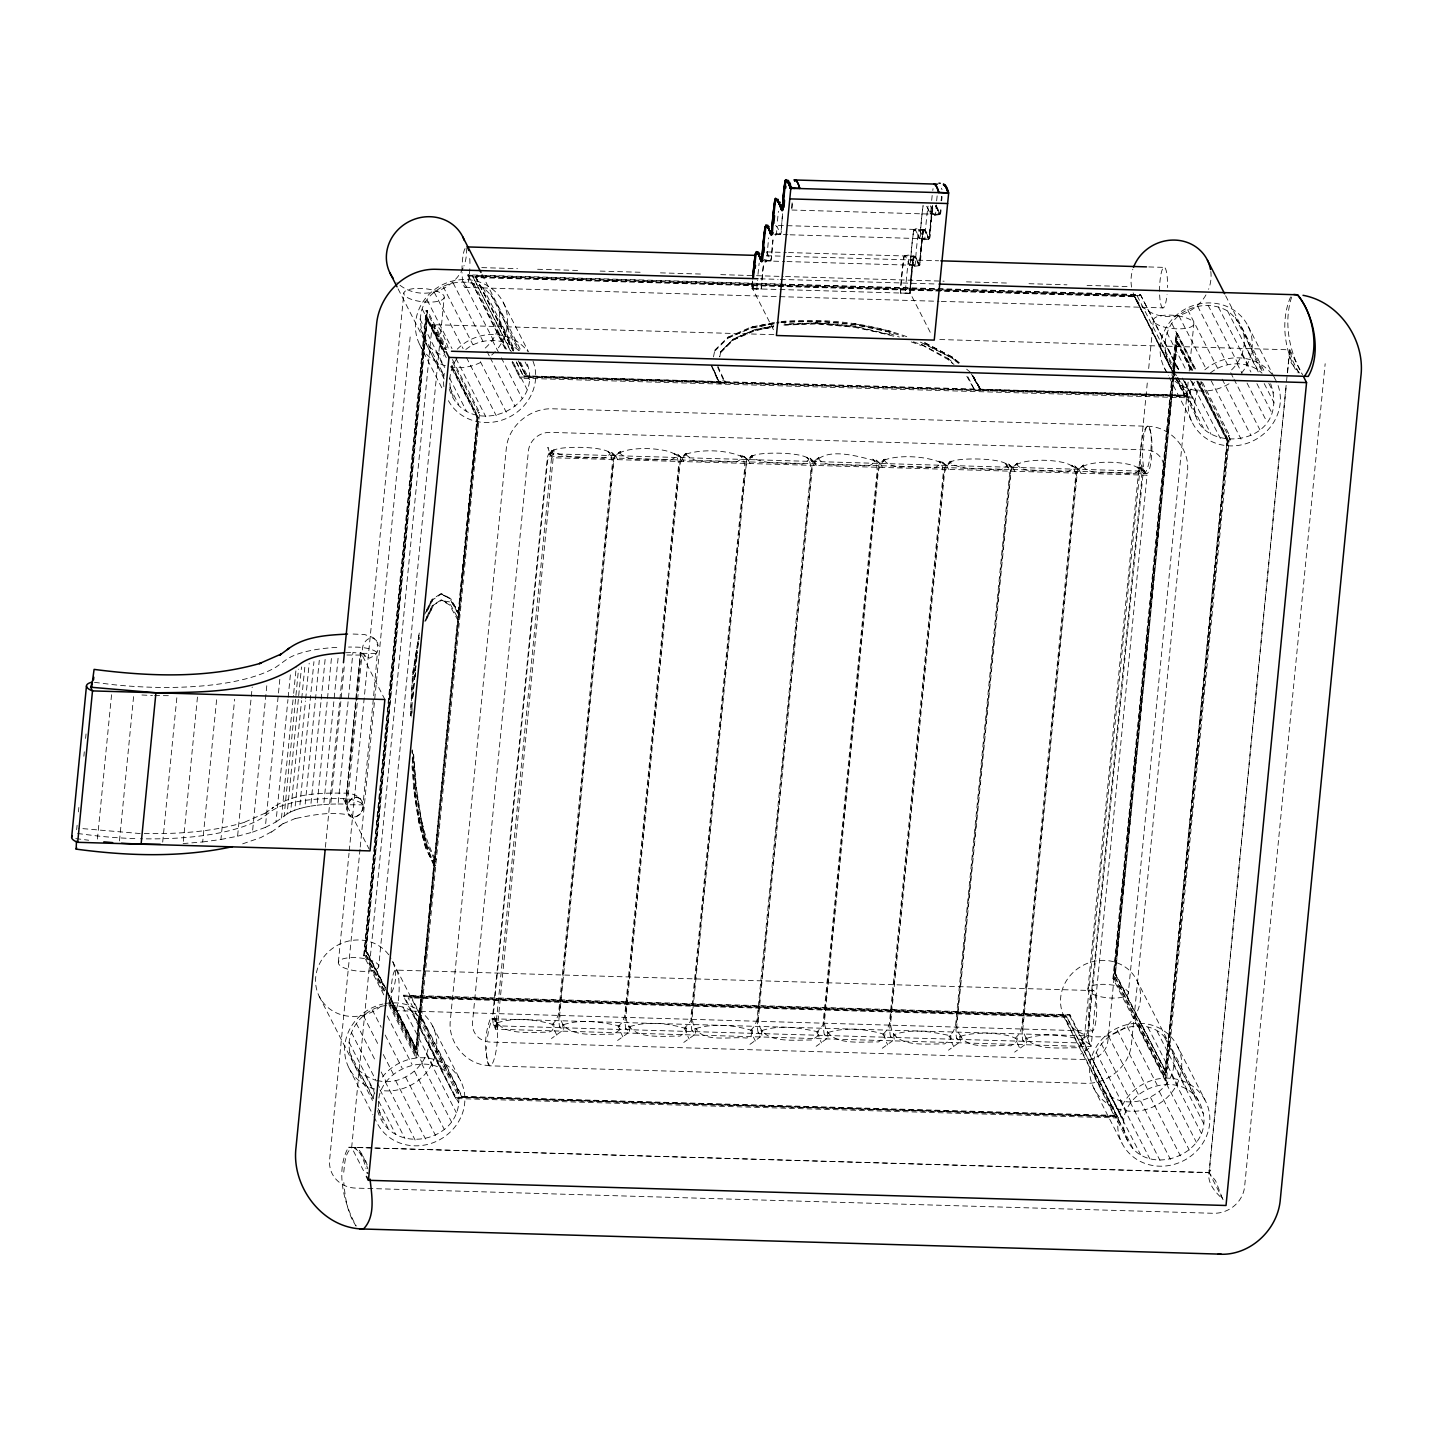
<?xml version="1.0" encoding="UTF-8"?>
<svg xmlns="http://www.w3.org/2000/svg" width="1433" height="1433" viewBox="0 0 1433 1433"><rect width="100%" height="100%" fill="white"/><g stroke="black" fill="none" stroke-linecap="round" stroke-linejoin="round"><path stroke-width="0.75" stroke-dasharray="5 3.75" d="M448.153 348.004C437.853 315.135 424.24 319.075 446.2 349.652L426.12 310.37L427.321 310.406L446.415 347.735M497.699 1024.81L495.442 1020.654L491.806 1018.881L494.672 1019.705L496.069 1027.228L497.699 1024.81L553.568 454.028L551.311 449.837L547.728 447.418L550.989 456.213L1147.403 473.427A23.806 4.604 -88.3 0 0 1151.272 434.808L1149.517 427.679A23.806 5.105 -84.7 0 0 1141.689 441.597A23.806 5.105 -84.7 0 0 1142.011 472.102L1143.194 473.481L1146.024 473.159L1140.381 469.254L1141.761 464.829L1144.304 473.589M1140.184 467.086L1084.315 1037.904L1086.304 1042.042L1090.083 1044.621L1086.751 1035.826L490.337 1018.738C484.82 1033.103 483.423 1051.607 489.549 1065.83L1085.82 1083.33C1107.745 1083.939 1129.025 1066.689 1131.407 1044.585L1187.473 471.708C1190.16 449.031 1171.137 427.034 1148.335 426.282L552.099 408.781C530.085 408.136 508.787 425.494 506.386 447.651L450.302 1020.529C447.687 1043.457 467.767 1066.457 490.964 1065.471A23.806 5.105 -84.7 0 0 497.323 1026.691L495.728 1019.794A23.806 5.105 -84.7 0 0 487.113 1040.448M1298.835 372.938L1292.1 359.504L1289.646 349.527L1209.094 1171.8C1206.855 1182.744 1215.13 1192.202 1222.671 1198.991L1215.578 1180.72L1208.95 1172.678M412.059 708.117L411.826 716.966M412.704 696.957L417.397 651.872M412.919 696.957L416.143 662.297M76.665 829.725L77.095 825.265M78.403 811.902L78.851 807.46M83.866 756.248L84.296 751.788M85.604 738.425L86.034 733.965M97.426 839.057L111.595 694.324M119.458 840.938L133.842 693.984M162.699 842.102L176.868 697.352M183.334 841.35L197.503 696.617M183.102 843.571L202.68 841.959L216.849 697.226M202.68 841.959L220.933 839.487L234.654 699.214M220.933 839.487L237.591 836.209L252.208 687.016M237.591 836.209L252.459 832.161L266.843 685.189M252.459 832.161L265.32 827.396L279.919 678.203M265.32 827.396L275.978 821.987L287.961 699.519M288.176 697.28L290.577 672.793M281.477 818.028L293.46 695.56M293.675 693.321L296.291 666.614M275.978 821.987L284.128 816.111L298.512 669.157M284.128 816.111L287.119 813.89L301.521 666.918M287.119 813.89L290.648 811.938L301.539 700.612M301.754 698.373L305.032 664.984M290.648 811.938L294.804 810.182L305.48 701.059M305.695 698.838L309.188 663.21M294.804 810.182L299.569 808.606L313.952 661.634M299.569 808.606L304.907 807.245L319.29 660.273M304.907 807.245L310.746 806.116L320.992 701.454M321.207 699.232L325.363 656.923M310.746 806.116L317.051 805.203L331.435 658.249M317.051 805.203L323.751 804.54L338.367 655.347M325.398 847.261L343.239 664.966M323.751 804.54L330.79 804.128L344.529 663.855M330.79 804.128L338.098 803.967L352.912 652.552L362.101 653.323L347.288 804.755L362.979 804.862L373.44 697.978M338.098 803.967L345.532 804.074L360.364 652.66M345.532 804.074L360.776 652.678M347.288 804.755L346.123 804.128L360.919 652.696L384.868 699.501M338.367 962.134L349.025 853.19M349.24 850.969L403.873 292.905M373.655 695.739L377.381 652.839A17.608 5.75 5.6 0 0 359.898 647.286L357.677 647.161A95.939 31.311 5.6 0 0 348.577 647.053M360.023 849.25L329.626 1159.727A29.269 27.084 -27.1 0 0 355.635 1188.1L1213.214 1213.285A29.269 27.084 -27.1 0 0 1244.614 1186.614L1325.167 363.695M360.238 847.028L410.178 336.827M383.793 994.842L363.677 955.524L426.12 310.37M364.161 955.309L426.712 310.388M384.098 990.866L364.752 953.07L426.461 315.565L443.746 349.383M343.759 1172.23C344.798 1163.775 344.583 1152.992 352.196 1147.475L355.76 1147.564L359.45 1150.412L363.033 1155.858L367.762 1168.773M382.969 990.937L364.878 955.56L427.321 310.406M384.689 990.884L365.343 953.088L426.765 318.448L444.069 352.267M427.177 318.466L366.024 950.24L385.37 988.036M385.567 988.036L366.221 950.24L427.374 318.466L426.174 318.431L446.523 358.214M773.892 334.659L432.211 324.628L351.658 1147.528L363.498 1170.671M378.688 966.809A20.331 6.628 5.6 0 0 349.974 957.692A20.331 6.628 5.6 0 0 346.911 968.905A20.331 6.628 5.6 0 0 378.688 966.809L444.194 297.598A20.331 6.628 5.6 0 0 415.48 288.481A20.331 6.628 5.6 0 0 412.417 299.694A20.331 6.628 5.6 0 0 444.194 297.598M505.079 348.703L467.982 274.849L782.991 284.11M510.273 350.512L472.675 276.336L511.348 351.927M403.515 996.347L403.622 995.201L1069.932 1014.761L1122.111 1118.098L455.801 1098.538L403.515 996.347L1069.824 1015.907L1122.111 1118.098M1134.166 295.968L475.649 276.623L475.559 277.572L1134.094 296.721M411.128 997.923L411.235 996.777L462.107 1096.406L1114.605 1115.376L1114.516 1116.343L1063.662 1016.516M451.198 366.185L477.655 417.899L415.642 1052.521L477.332 415.015L451.897 365.29M386.588 990.024L417.11 1049.69L416.125 1049.655L433.984 865.12L425.583 847.942L418.597 821.485L413.474 788.132M452.452 359.54L479.607 412.597L417.164 1057.751L415.982 1057.715L478.407 412.561L451.27 359.504M451.789 366.203L478.264 417.917L416.913 1049.69L386.391 990.024M1184.697 381.071L1192.632 397.944L520.161 378.187L512.244 361.313M1185.019 395.795L523.511 376.36L516.435 361.868M455.801 1098.538L403.622 995.201M1175.848 377.882L1184.984 396.171L526.448 377.022L519.409 362.137M462.125 1096.227L462.017 1097.373L391.961 960.092A40.643 37.598 -27.1 0 1 388.253 998.335M495.585 1029.181L551.526 457.718L549.538 453.921L548.248 454.745A10.64 2.06 -88.3 0 0 547.048 460.709L493.042 1012.45A10.586 2.042 -88.3 0 0 492.952 1021.622A10.103 1.952 -88.3 0 0 493.4 1024.523L495.585 1029.181L1091.122 1046.663L1147.063 475.201L551.526 457.718M719.778 356.781L720.709 351.622L733.517 338.869L755.191 329.465L773.748 325.918L755.173 329.644L733.499 339.048L720.709 351.622L719.671 356.799M720.62 352.393L733.499 339.048M733.427 339.818L755.173 329.644M817.795 322.944L783.958 324.897L817.795 322.944L853.817 326.187L895.195 336.612M757.717 1020.224L811.723 468.466A10.64 2.06 -88.3 0 1 812.923 462.501L818.87 457.181M889.194 334.355L853.835 325.99L817.813 322.765L784.048 323.948M967.938 376.915L974.691 390.188L966.827 376.324M1063.626 1016.893L1063.716 1015.943L411.217 996.974M1066.564 1017.179L408.154 997.834L459.044 1097.284L1117.453 1116.612L1066.636 1016.606L411.181 997.35M1069.824 1015.907L1069.932 1014.761M1177.55 368.46L1140.453 294.607L785.23 284.164M1087.969 988.86L1147.385 381.894M1148.675 368.55L1153.475 319.649M1202.448 382.414L1229.604 435.489L1166.444 1080.625L1165.262 1080.589L1112.957 978.399L1171.764 377.757M1171.979 375.518L1176.117 333.262L1177.299 333.298L1196.412 370.628M1113.441 978.184L1171.8 381.984M1173.108 368.639L1176.583 333.047M1227.651 440.791L1164.922 1075.395L1114.032 975.945L1173.322 370.269M1173.537 368.048L1176.439 338.457L1192.722 370.269M1177.299 333.298L1107.888 1041.057A20.331 18.808 -27.1 0 1 1086.089 1059.578L490.552 1042.096A20.331 18.808 -27.1 0 1 472.496 1022.392L528.419 450.929A20.331 18.808 -27.1 0 1 550.218 432.39L1145.773 449.89A20.331 18.808 -27.1 0 1 1163.829 469.594M1165.531 1075.413L1114.641 975.963L1173.932 370.251M1174.146 368.03L1176.762 341.341M1174.326 370.269L1115.322 973.114L1166.408 1072.565L1114.516 973.079L1115.519 973.114L1174.523 370.269M1174.541 368.048L1177.156 341.359L1192.417 371.183L1177.353 341.359L1176.153 341.323L1191.432 371.147M1174.738 368.048L1177.353 341.359M1185.073 395.221L1184.966 396.368L1175.794 378.455M1128.29 993.553A20.331 6.628 5.6 0 0 1099.577 984.417A20.331 6.628 5.6 0 0 1096.514 995.648A20.331 6.628 5.6 0 0 1128.29 993.553L1188.136 382.127M1189.211 371.022L1193.796 324.324A20.331 6.628 5.6 0 0 1165.083 315.206A20.331 6.628 5.6 0 0 1162.02 326.419A20.331 6.628 5.6 0 0 1193.796 324.324M1117.453 1116.612L1066.636 1016.606M1164.922 1075.395L1227.329 437.907L1198.83 382.217M1165.405 1072.529L1227.239 440.773L1196.716 381.106M1165.262 1080.589L1228.403 435.453L1229.604 435.489M1166.408 1072.565L1228.242 440.809L1197.701 381.142M1223.048 1199.708L1209.237 1172.713L1286.297 385.405M1287.604 372.061L1289.79 349.813L936.931 339.442M913.358 258.012L913.233 258.979A117.882 22.838 -88.3 0 0 909.865 293.317L900.3 293.048A117.882 22.838 -88.3 0 1 903.668 258.692L903.847 258.083M913.896 229.835L913.376 232.128A89.527 17.339 -88.3 0 0 910.457 262.024A4.729 0.914 -88.3 0 1 909.203 264.89A58.717 11.374 -88.3 0 0 904.76 256.202L904.044 256.614M913.09 258.352L913.108 259.086A117.649 22.803 -88.3 0 0 909.758 293.371L900.426 292.995A118.115 22.874 -88.3 0 1 903.793 258.585M931.199 206.692A58.717 11.374 -88.3 0 0 930.931 210.956L929.874 213.571A89.706 17.375 -88.3 0 0 926.793 205.994M940.299 211.153L939.546 214.036L930.196 213.822M413.528 674.226L419.385 637.309M418.293 641.554L413.725 674.244L411.558 715.873M416.43 660.219L417.308 653.967M415.086 676.913L415.677 672.758L414.101 676.895M791.732 207.821L791.858 206.8A58.914 11.41 -88.3 0 1 792.127 202.572M903.721 258.191L904.08 256.74M913.43 231.627L915.58 228.725L924.034 229.907A58.717 11.374 -88.3 0 1 928.477 238.594L929.533 235.657A89.706 17.375 -88.3 0 1 932.453 205.725M913.161 258.585L914.326 256.489A58.717 11.374 -88.3 0 1 918.768 265.159L919.807 262.239A89.706 17.375 -88.3 0 1 922.745 232.289L922.959 230.838M923.067 231.447L922.834 232.522A89.33 17.303 -88.3 0 0 919.896 262.382A4.998 0.967 -88.3 0 1 918.571 265.392A58.538 11.339 -88.3 0 0 914.147 256.722L909.221 257.116L908.612 259.266A117.004 22.659 -88.3 0 0 905.28 293.389M903.793 257.725L904.456 255.97M922.942 231.591L923.855 230.158A58.538 11.339 -88.3 0 1 928.297 238.827A4.998 0.967 -88.3 0 0 929.623 235.818A89.527 17.339 -88.3 0 1 932.668 205.833M498.147 1024.219L496.32 1022.535M564.315 1026.153L562.703 1024.344L563.814 1024.9M630.484 1028.106L628.818 1026.315L629.875 1026.762M696.653 1030.04C695.811 1028.124 694.647 1027.801 696.653 1029.055C703.496 1042.758 732.048 1036.274 746.145 1038.047C756.355 1036.829 748.098 1029.091 752.63 1030.058M762.822 1031.993L760.995 1030.309M828.99 1033.927L827.396 1032.118L828.489 1032.674M895.177 1035.88L893.565 1034.071L894.568 1034.536C912.731 1028.052 933.062 1032.047 951.154 1035.898M961.346 1037.814C959.501 1035.575 960.952 1035.88 961.006 1036.99C970.338 1050.317 995.595 1044.281 1010.838 1045.821L1016.839 1041.415L1017.323 1037.832M1027.515 1039.767L1025.903 1037.958L1026.906 1038.423M362.746 807.012C362.621 812.923 355.921 819.945 350.118 815.664M713.509 356.907L714.816 349.992M373.082 1098.86C366.848 1079.264 347.807 1063.967 349.097 1042.31C350.745 1028.357 359.862 1016.194 372.222 1009.763C393.484 998.246 424.15 1009.746 428.413 1034.644L458.273 1092.985C466.047 1141.796 390.51 1158.849 377.47 1110.199M458.273 1092.985C446.218 1037.832 358.984 1070.021 382.45 1119.925M377.094 1080.41C403.891 1087.701 433.483 1062.516 428.413 1034.644M1176.6 375.607C1158.169 355.85 1161.948 321.547 1187.706 309.85C1200.263 303.85 1215.453 303.886 1227.562 310.979C1247.158 325.363 1248.519 352.93 1262.795 371.684M1270.659 383.739C1295.504 458.488 1163.202 456.751 1201.624 381.787M1232.971 377.201L1229.998 371.362C1240.297 362.316 1246.083 348.416 1243.88 334.731M443.818 375.518C426.138 346.714 401.974 308.507 443.102 286.457C455.676 280.474 470.848 280.528 482.957 287.657C502.893 302.668 504.416 331.005 519.122 350.333M489.244 355.832L485.25 348.058C495.585 339.03 501.389 325.13 499.221 311.445M449.228 388.809C464.704 440.325 546.439 411.719 526.628 362.316M1132.93 1148.352L1103.07 1090.011C1062.964 1041.343 1159.01 993.571 1173.394 1055.1L1203.254 1113.459C1211.673 1155.177 1146.418 1179.234 1127.377 1140.256L1063.716 1015.943M1127.377 1140.256C1104.019 1090.298 1191.325 1058.253 1203.254 1113.459M1103.07 1090.011C1128.219 1118.224 1180.559 1092.143 1173.394 1055.1M419.278 633.01L412.525 674.209L410.357 715.837M418.938 635.141L412.722 674.209L410.554 715.837M913.376 257.403L913.466 257.116M923.103 230.838L923.694 229.423M1291.67 297.007C1283.574 321.691 1288.984 350.691 1301.54 373.046M426.353 610.548L431.727 599.639L440.845 593.71L449.908 598.672L458.291 613.879L477.261 417.881L451.628 368.156M424.759 614.184L431.924 599.639M432.712 599.657L426.443 612.393L432.909 599.675L441.633 593.728L450.911 598.707M426.479 617.318L432.282 605.622L441.006 600.033M424.759 621.241L432.479 605.622L442.009 600.069L440.809 600.033L449.496 604.887L457.539 619.611L458.739 619.647L450.696 604.923L441.812 600.051M433.268 605.657L425.547 621.259L433.465 605.657M620.471 451.413L614.417 456.679A10.64 2.06 -88.3 0 0 613.217 462.644L559.21 1014.403A10.586 2.042 -88.3 0 0 559.121 1023.574A10.103 1.952 -88.3 0 0 559.587 1026.458L561.754 1031.115L551.436 1038.531M684.49 455.085L685.601 453.562L680.585 458.632A10.64 2.06 -88.3 0 0 679.385 464.597L625.379 1016.337A10.586 2.042 -88.3 0 0 625.307 1025.509A10.103 1.952 -88.3 0 0 625.755 1028.41L627.923 1033.068L617.605 1040.465M750.767 456.966L751.77 455.497L746.754 460.566A10.64 2.06 -88.3 0 0 745.554 466.531L691.548 1018.29A10.586 2.042 -88.3 0 0 691.476 1027.461A10.103 1.952 -88.3 0 0 691.924 1030.345L694.109 1035.002L683.792 1042.418M883.104 460.853L884.107 459.384L879.092 464.453A10.64 2.06 -88.3 0 0 877.91 470.418L823.903 1022.177A10.586 2.042 -88.3 0 0 823.814 1031.348A10.103 1.952 -88.3 0 0 824.262 1034.232L826.447 1038.889L816.129 1046.305M949.183 462.859L950.294 461.336L945.278 466.406A10.64 2.06 -88.3 0 0 944.078 472.371L890.072 1024.111A10.586 2.042 -88.3 0 0 889.983 1033.283A10.103 1.952 -88.3 0 0 890.43 1036.184L892.616 1040.824L882.298 1048.24M1017.502 463.074L1011.447 468.34A10.64 2.06 -88.3 0 0 1010.247 474.305L956.241 1026.064A10.586 2.042 -88.3 0 0 956.151 1035.217A10.103 1.952 -88.3 0 0 956.599 1038.119L958.784 1042.776L948.467 1050.192M1083.563 464.955L1077.616 470.275A10.64 2.06 -88.3 0 0 1076.416 476.24L1022.41 1027.998A10.586 2.042 -88.3 0 0 1022.32 1037.17A10.103 1.952 -88.3 0 0 1022.786 1040.071L1024.953 1044.711L1014.636 1052.127M1144.304 471.367C1133.037 462.34 1146.4 468.394 1143.785 472.227A10.64 2.06 -88.3 0 0 1142.585 478.192L1088.578 1029.951A10.586 2.042 -88.3 0 0 1088.507 1039.104A10.013 1.935 -88.3 0 0 1089.367 1043.242L1091.122 1046.663L1080.804 1054.079M1290.596 296.936C1280.278 320.723 1284.47 350.637 1297.223 372.795M913.86 229.782L914.469 229.638A58.717 11.374 -88.3 0 1 918.911 238.308A4.729 0.914 -88.3 0 0 920.165 235.46A89.527 17.339 -88.3 0 1 923.103 205.564A89.706 17.375 -88.3 0 0 920.291 235.388L919.502 238.362M923.282 230.301L918.929 230.552L918.32 232.701A88.631 17.16 -88.3 0 0 915.597 259.749L915.329 263.206A5.732 1.111 -88.3 0 1 914.021 266.18L913.538 264.765A57.839 11.213 -88.3 0 0 909.471 257.331L909.292 257.116M909.4 264.639L910.564 261.952A89.706 17.375 -88.3 0 1 913.502 232.021M924.07 229.746L923.389 232.415A89.527 17.339 -88.3 0 0 920.452 262.329A4.729 0.914 -88.3 0 1 919.198 265.177A58.717 11.374 -88.3 0 0 914.756 256.489L913.663 258.979A117.882 22.838 -88.3 0 0 910.313 293.335L931.253 334.283M456.984 358.357C449.281 369.445 447.383 384.241 453.204 396.583M752.809 455.3L750.999 456.787L752.182 455.963M939.69 214.377L939.833 214.144A4.729 0.914 -88.3 0 0 940.944 211.242A58.717 11.374 -88.3 0 1 941.194 206.997M928.906 238.899L929.068 238.648A4.729 0.914 -88.3 0 0 930.178 235.764A89.527 17.339 -88.3 0 1 933.098 205.85M1209.094 1172.445L1210.76 1170.062L1205.296 1172.409L1208.306 1172.481L348.47 1147.26C335.179 1170.636 343.83 1203.398 356.136 1226.057C347.252 1213.464 345.084 1197.558 343.83 1182.565M752.647 289.054L753.489 288.821A117.882 22.838 -88.3 0 1 753.901 282.767M553.568 454.028L550.989 456.213M444.606 601.072L452.631 602.433L459.097 613.897M904.241 256.149L908.02 255.092L913.985 255.988M919.664 238.129L919.108 238.075A58.914 11.41 -88.3 0 0 914.648 229.387L914.451 229.155M909.937 264.693L918.84 265.159M1084.315 1037.904L1086.751 1035.826M720.602 352.572L733.409 340.015L755.084 330.611L773.623 327.064M714.798 350.171L728.269 336.88M714.709 351.139L728.179 337.83L750.874 328.014L778.889 322.676M548.767 453.885L553.263 449.675L547.567 460.495L493.543 1012.289C495.191 1036.901 527.989 1031.957 547.639 1032.226C557.849 1031.008 549.573 1023.216 554.123 1024.237M554.177 449.407L552.26 451.126M619.826 452.129C619.88 456.016 632.938 460.405 638.688 459.079A877.963 812.314 -27.1 0 1 663.103 459.796L670.214 460.136C697.316 449.693 609.652 439.447 613.736 462.447L559.73 1014.242C561.431 1038.925 594.229 1033.856 613.808 1034.16L619.808 1029.754L620.292 1026.171M686.532 453.294L682.233 458.435L679.905 464.382L625.899 1016.176C627.654 1040.877 660.362 1035.808 679.976 1036.113L685.977 1031.688L686.461 1028.124M751.788 456.267L747.417 462.053L746.074 466.334L692.067 1018.129L693.214 1024.165L696.169 1028.572M874.811 460.674C857.668 456.249 819.515 444.427 812.242 468.269L758.236 1020.063C760.045 1044.693 792.664 1039.731 812.314 1040L818.315 1035.575L818.798 1032.011M885.039 459.115L880.74 464.274L878.411 470.221L824.405 1022.016C826.232 1046.681 858.815 1041.648 878.483 1041.934L884.483 1037.528L884.967 1033.945M951.207 461.068L946.926 466.209L944.598 472.156L890.574 1023.95C892.275 1048.437 924.804 1043.672 944.669 1043.887L951.1 1038.764L948.861 1036.238L953.196 1031.814L955.524 1025.867L1009.531 474.072L1008.384 468.018L1005.124 463.002M1016.857 463.79C1016.893 467.677 1029.969 472.066 1035.719 470.74A877.963 812.314 -27.1 0 1 1060.133 471.457L1067.245 471.797C1094.328 461.354 1006.683 451.108 1010.767 474.108L956.742 1025.903L957.907 1031.939L960.862 1036.346M1083.026 465.743C1083.097 469.648 1096.084 473.983 1101.887 472.675A877.963 812.314 -27.1 0 1 1126.302 473.392L1133.413 473.75C1161.035 463.486 1072.654 452.989 1076.935 476.043L1022.929 1027.837C1024.667 1052.485 1057.411 1047.487 1077.007 1047.774L1083.008 1043.349L1083.491 1039.785M552.027 1024.774L556.165 1020.153L558.494 1014.206L612.5 462.411L611.354 456.357L608.094 451.341M618.196 1026.727L622.334 1022.087L624.663 1016.14L678.669 464.346L677.522 458.309L674.262 453.294M686.192 1027.998C680.568 1029.951 693.088 1021.962 690.831 1018.093L744.838 466.298L743.691 460.244L740.449 455.228M750.534 1030.614L754.672 1025.974L757 1020.027L811.024 468.233L809.86 462.196L806.618 457.181M818.53 1031.885C812.905 1034.16 825.336 1025.813 823.169 1021.98L877.193 470.185L876.674 465.85L873.467 459.85M883.301 1034.214L887.027 1029.861L889.356 1023.914L943.362 472.12L942.197 466.083L938.955 461.068M1015.227 1038.388L1019.365 1033.748L1021.693 1027.801L1075.699 476.007L1075.198 471.69L1071.974 465.671M1083.079 1039.641C1077.759 1041.863 1090.065 1033.498 1087.862 1029.754L1141.868 477.959L1140.722 471.905L1137.462 466.889M884.143 460.154C897.577 454.888 924.482 455.569 940.997 462.608M549.287 453.724L554.356 449.711L549.77 454.279M615.187 455.658L610.404 451.341L614.936 455.819L620.525 451.664L615.939 456.213L617.695 459.653M681.356 457.593L676.573 453.294L681.105 457.772L686.694 453.598L682.108 458.166L683.863 461.605M747.542 459.545L742.742 455.228L747.274 459.706L752.862 455.551L748.277 460.1L750.032 463.54M813.711 461.48L808.911 457.181L813.442 461.659L819.031 457.485L814.446 462.053L816.201 465.492M879.88 463.432L875.079 459.115L879.611 463.593L885.218 459.438L880.632 463.987L882.388 467.427M946.049 465.367L941.248 461.068L945.78 465.546L951.387 461.372L946.801 465.94L948.556 469.379M1012.217 467.319L1007.417 463.002L1011.967 467.48L1017.555 463.325L1012.97 467.874L1014.725 471.314M1078.386 469.254L1073.604 464.955L1078.135 469.433L1083.724 465.259L1079.139 469.827L1080.894 473.248M749.961 1044.352L760.278 1036.937L758.093 1032.297A10.103 1.952 -88.3 0 1 757.645 1029.396A10.586 2.042 -88.3 0 1 757.735 1020.242M279.363 826.322L284.092 822.775L282.408 824.011L295.467 818.404L293.89 818.852C312.036 815.072 331.937 810.953 350.279 815.359L348.882 814.625C341.95 806.886 353.664 789.87 361.385 800.313M242.679 843.84L260.931 837.517L273.004 830.943M271.339 832.179L281.083 825.05M763.467 265.624A117.882 22.838 -88.3 0 0 761.442 288.964L751.877 288.678A117.882 22.838 -88.3 0 1 752.522 279.757A118.115 22.874 -88.3 0 0 751.985 288.642L751.877 288.678M553.281 450.446L552.493 450.965L553.657 450.123M619.45 452.38L618.322 453.133M685.619 454.333C684.867 454.225 697.584 464.31 704.857 461.014A877.963 812.314 -27.1 0 1 729.29 461.731L736.383 462.089L742.24 458.453L741.13 455.963M817.974 458.22L816.828 458.972M950.312 462.107L949.524 462.626L950.688 461.784M1016.481 464.041L1015.46 464.722M1082.649 465.994L1081.521 466.746M1210.491 372.867C1224.946 361.259 1248.036 360.238 1262.025 373.117M465.868 349.455C481.524 336.773 506.494 337.364 520.466 352.339M562.488 1024.47L563.509 1030.255L559.587 1026.458M694.826 1028.357L695.847 1034.142L691.924 1030.345M827.163 1032.244L828.202 1038.029L824.262 1034.232M893.35 1034.196L894.371 1039.964L890.43 1036.184M959.519 1036.131L960.54 1041.916L956.617 1038.119M1025.688 1038.083L1026.709 1043.851L1022.786 1040.053M766.565 252.566A58.914 11.41 -88.3 0 1 770.202 260.573L771.384 257.868A89.706 17.375 -88.3 0 1 772.853 239.92M918.858 230.588L919.198 230.767A57.839 11.213 -88.3 0 1 923.246 238.2L923.748 239.616A5.732 1.111 -88.3 0 0 925.055 236.624L925.306 233.185A88.631 17.16 -88.3 0 1 928.047 206.137M923.479 229.996L924.482 229.925A58.717 11.374 -88.3 0 1 928.924 238.612M552.314 1024.559L553.837 1024.111M684.652 1028.446L686.049 1028.052M949.345 1036.22L950.867 1035.772M939.421 214.61L934.8 215.219M919.431 238.326L928.548 238.594A4.729 0.914 -88.3 0 0 929.73 235.746A89.33 17.303 -88.3 0 1 932.543 205.94M928.656 239.132L924.034 239.741M918.947 265.696L914.308 266.305M728.251 337.06L750.964 327.064L774.68 322.55M728.161 338.027L750.856 328.211L778.871 322.873M497.358 1022.75C515.217 1017.161 534.903 1019.311 552.654 1024.362M563.545 1024.685C581.762 1018.612 601.806 1022.177 619.88 1026.046M629.714 1026.637C647.573 1021.048 667.241 1023.198 684.992 1028.249M695.883 1028.572C713.741 1023.001 733.409 1025.15 751.179 1030.202M762.051 1030.524C780.269 1024.452 800.313 1028.016 818.386 1031.867M828.22 1032.459C846.079 1026.888 865.747 1029.037 883.516 1034.089M960.558 1036.346C976.912 1030.775 1009.065 1033.014 1017.036 1039.355L1017.215 1041.003A14.187 2.741 -88.3 0 0 1017.967 1044.567L1020.027 1048.759M1026.924 1038.298C1043.887 1032.781 1064.486 1034.805 1082.022 1039.91M620.023 1026.064L617.999 1026.512L620.184 1029.342A14.187 2.741 -88.3 0 0 620.937 1032.906L622.997 1037.098M1083.223 1039.659L1081.808 1040.036M750.946 1030.327L752.361 1029.951L752.522 1033.229A14.187 2.741 -88.3 0 0 753.274 1036.793L755.352 1040.985M750.946 327.261L778.979 321.923M755.101 330.414L773.641 326.867M1143.194 473.481L1144.555 473.266A23.806 5.105 -84.7 0 0 1151.057 434.79L1149.517 427.679A23.806 4.604 -88.3 0 0 1143.194 441.686A23.806 4.604 -88.3 0 0 1145.057 472.281L1146.185 473.66M751.985 288.642L761.442 288.964M781.128 321.511C823.796 318.18 867.628 322.246 907.931 337.095M781.057 322.264C822.255 319.398 864.529 322.837 903.632 336.63M781.039 322.461L816.326 321.225L853.978 324.61L891.039 332.331M783.941 325.094L817.688 323.912L853.71 327.136L889.176 334.552M685.995 454.082C703.585 448.798 727.015 450.052 742.401 456.822M818.279 457.969C818.673 461.91 831.283 466.209 837.194 464.901A877.963 812.314 -27.1 0 1 861.627 465.618L868.72 465.976L871.909 464.256L874.99 461.784L872.787 459.115M884.448 459.903C884.788 463.934 897.506 468.089 903.363 466.853A877.963 812.314 -27.1 0 1 927.796 467.57L934.889 467.91L941.176 463.719L939.332 461.516M345.622 652.714L352.912 652.552M346.929 655.006L359.88 655.078L365.827 656.457L364 654.863L369.463 658.159L375.303 655.239L377.775 650.725L377.739 643.059L373.386 637.631L364.591 634.514L351.622 633.977M764.685 259.928L770.524 260.806M362.101 653.323L377.793 653.43M154.603 695.596L171.172 695.704M144.249 833.576C178.229 834.06 212.729 831.946 245.419 822.04L243.807 822.506L265.75 812.887L264.084 814.123L273.578 807.173L271.876 808.427C293.246 792.485 322.067 792.843 347.556 793.201C354.256 793.792 362.209 797.232 362.979 804.862L361.743 803.501M478.407 412.561L479.607 412.597M477.064 417.881L478.264 417.917M440.845 593.71L449.711 598.672M458.094 613.861L459.294 613.897L450.714 598.707M434.772 865.156C422.592 840.634 420.962 812.421 415.821 785.893L412.31 749.871M414.836 785.875L420.729 817.777M419.941 817.741L423.093 826.644M436.331 859.424L433.536 859.352L432.981 865.102L435.775 865.174M366.221 950.24L365.236 950.222L385.584 989.988M363.677 955.524L364.878 955.56M792.037 210.024L940.03 214.377M778.388 225.411L924.178 229.692M774.644 234.331L787.899 234.725M790.102 234.797L929.265 238.881M766.458 251.903L786.341 252.495M788.544 252.566L914.469 256.256M766.458 255.719L784.353 256.238M786.592 256.31L938.615 260.77M1148.782 266.932L1164.438 267.398M764.917 260.913L784.8 261.487M787.022 261.558L919.556 265.445M481.775 267.613L517.51 268.67M537.608 269.261L580.043 270.515M600.14 271.088L640.354 272.27M660.452 272.861L700.647 274.043M720.763 274.634L754.26 275.62M756.499 275.691L783.296 276.479M785.535 276.533L944.114 281.19M966.451 281.853L1006.647 283.035M1028.984 283.698L1066.958 284.809M1087.056 285.4L1127.269 286.582M760.189 278.808L778.083 279.345M780.304 279.399L936.788 284.003M467.803 275.19L778.352 284.307M780.591 284.379L1140.399 295.18M467.874 275.996L783.314 285.472M785.123 285.31L1140.346 295.753M472.621 276.909L1134.13 296.344L1174.809 376.288L1171.728 370.502M753.489 288.821L777.779 289.448M779.982 289.52L910.313 293.335M465.062 287.406L939.063 301.324M941.302 301.378L1162.647 307.88A20.331 3.941 -88.3 0 0 1167.053 294.499M523.564 375.786L1188.064 395.293L1180.935 381.375M526.538 376.073L718.882 381.715L711.628 365.558M520.286 377.04L1192.758 396.798M1228.242 440.809L1227.042 440.773L1196.519 381.106M549.018 453.724L1144.824 471.224M1112.957 978.399L1114.158 978.434L1166.444 1080.625M396.081 970.105A20.331 3.941 -88.3 0 1 398.087 1001.936A20.331 3.941 -88.3 0 1 391.37 999.016A20.331 3.941 -88.3 0 1 396.081 970.105L1093.648 990.597A20.331 3.941 -88.3 0 1 1095.654 1022.428A20.331 3.941 -88.3 0 1 1088.937 1019.508A20.331 3.941 -88.3 0 1 1093.648 990.597M1069.752 1015.101L403.569 995.774M394.29 1010.605L1091.856 1031.079M493.83 1025.741L1089.367 1043.224M462.071 1096.8L1117.525 1116.038M455.909 1097.391L1122.218 1116.952M348.47 1147.26L1209.237 1172.713M141.921 695.005L152.489 695.507M140.201 833.558L78.546 828.274M775.629 233.364L780.251 234.242L781.092 231.304A89.527 17.339 -88.3 0 1 782.776 213.463M764.649 261.863L765.885 261.934M1137.856 467.355L1139.432 468.484M806.994 457.629L808.821 459.832L802.552 464.023L795.458 463.683A877.963 812.314 -27.1 0 0 771.026 462.966C716.464 453.24 796.766 448.995 808.176 458.399L813.192 461.999M740.574 455.676L742.097 456.643L742.366 455.73L747.005 460.047M608.416 451.789L610.315 454.01L604.045 458.202L596.934 457.844A877.963 812.314 -27.1 0 0 572.519 457.127C517.94 447.472 598.367 443.137 609.652 452.559L614.667 456.16M923.73 229.674L923.945 229.764A58.914 11.41 -88.3 0 1 928.351 238.344L928.351 238.344M817.706 323.715L853.746 326.957M493.418 1018.451L494.528 1018.541M355.76 1147.564L353.915 1147.385C361.295 1151.81 363.964 1160.766 366.042 1168.611M1005.518 463.468L1007.345 465.671L1001.058 469.863L993.965 469.505A877.963 812.314 -27.1 0 0 969.532 468.788C915.078 459.062 995.129 454.816 1006.683 464.22L1011.698 467.821M94.471 682.341L112.885 684.634A171.745 56.03 5.6 0 0 276.193 666.99L287.227 658.983A95.939 31.311 5.6 0 1 339.782 647.25M77.597 833.504L98.071 836.048A171.745 56.03 5.6 0 0 138.159 838.699M75.788 838.627L88.649 840.222M854.068 323.643L891.129 331.363M909.865 293.317L909.65 293.263A118.115 22.874 -88.3 0 1 913.036 258.854M920.452 342.165L952.139 357.91L958.552 363.266M889.284 333.387L899.297 337.024M913.358 341.824L921.383 344.583L947.535 359.235L954.002 364.448M911.281 341.914L921.294 345.532M674.818 454.136L676.304 454.834M761.156 1030.202L762.231 1030.649M497.538 1022.875L496.481 1022.428M1073.335 466.495L1071.454 465.17M1007.166 464.561L1005.805 463.737M808.642 458.721L807.298 457.897M610.136 452.9L608.774 452.076M1081.539 1040.358L1083.384 1042.955A14.187 2.741 -88.3 0 0 1084.136 1046.52L1086.196 1050.694M816.846 1032.584L818.691 1035.181A14.187 2.741 -88.3 0 0 819.443 1038.746L821.521 1042.919M358.143 1069.681L365.809 1075.986L375.07 1080.088M428.897 346.356L436.546 352.679L443.943 355.957M761.263 1030.255L762.016 1036.077L758.093 1032.297M628.908 1026.368L629.678 1032.19L625.755 1028.41M496.534 1022.41L497.341 1028.303L493.4 1024.523M924.751 342.648L952.229 356.96L960.253 363.642M924.733 342.845L952.211 357.157L960.235 363.839M924.625 343.795L952.121 358.107L958.534 363.445M921.401 344.386L947.625 358.286L952.533 363.427M348.882 814.625C349.992 820.912 367.833 815.216 362.191 801.943M882.8 1034.393L884.86 1037.116A14.187 2.741 -88.3 0 0 885.612 1040.68L887.69 1044.872M684.293 1028.572L686.353 1031.294A14.187 2.741 -88.3 0 0 687.106 1034.859L689.183 1039.032M359.916 798.7C352.034 793.56 344.78 805.418 347.843 812.421M353.7 1147.385C359.665 1151.881 365.361 1157.577 367.153 1165.083M1071.633 465.349L1077.867 469.773M873.109 459.509L879.36 463.934M674.603 453.688L680.836 458.112M1138.16 467.624L1139.396 467.373L1144.036 471.708M939.636 461.784L940.89 461.551L945.529 465.886M966.648 369.177L971.449 373.189L980.763 389.4L1185.055 395.401L1175.902 377.506M947.643 358.089L954.306 363.677M1299.426 372.938L1291.312 363.051L1289.181 356.315M377.04 644.116L378.294 645.495M361.492 803.017L362.728 804.397M756.839 289.036L756.839 289.161A117.004 22.659 -88.3 0 1 757.502 280.169M376.7 640.963C368.872 631.613 357.963 647.591 364.215 655.15M936.161 206.513L936.036 206.262A89.706 17.375 -88.3 0 1 939.117 213.839L939.332 214.09A4.729 0.914 -88.3 0 0 940.496 211.242A58.717 11.374 -88.3 0 1 940.765 206.979M914.182 256.22A58.914 11.41 -88.3 0 1 918.625 264.926L918.732 265.069A4.729 0.914 -88.3 0 0 920.022 262.311A89.527 17.339 -88.3 0 1 922.942 232.397M770.202 260.555L770.345 260.806A4.729 0.914 -88.3 0 0 771.599 257.958A89.527 17.339 -88.3 0 1 773.068 240.028M973.365 376.933L980.906 389.633M973.294 377.685L980.691 390.17L973.544 376.61M971.377 373.959L980.691 390.17L972.398 375.948M451.825 602.415L458.417 614.094M939.117 213.839L939.242 214.09A89.527 17.339 -88.3 0 0 935.695 205.725M1289.79 349.813L1302.615 374.873M1248.053 326.079L1275.155 379.029M1225.627 295.753L1264.676 372.078M1235.228 317.284L1263.1 371.756M1268.778 383.345L1273.74 393.072M1227.562 310.979L1257.422 369.338M1244.292 344.654L1258.228 371.899M1264.193 383.56L1274.152 403.013M1218.319 306.895L1248.179 365.236M1241.963 354.524L1250.919 372.025M1256.902 383.686L1271.823 412.865M1208.126 305.283L1237.987 363.642M1237.091 363.624L1242.071 373.35M1247.05 383.077L1266.951 421.983M1197.683 306.304L1227.544 364.645M1233.974 379.154L1259.858 429.721M1187.706 309.85L1217.566 368.191M1222.152 379.154L1251.009 435.56M1178.857 315.69L1206.729 370.144M1211.172 380.766L1241.032 439.107M1171.764 323.428L1195.641 370.108M1176.117 333.262L1195.212 370.592M1200.729 381.769L1230.589 440.11M1197.504 381.124L1228.045 440.791M1176.35 341.323L1191.629 371.165M1166.874 332.546L1186.793 371.434M1191.772 381.16L1196.734 390.887M1190.536 380.175L1220.397 438.516M1140.453 294.607L1178.678 369.284M1164.563 342.397L1178.499 369.624M1184.464 381.303L1194.423 400.738M1184.589 382.217L1192.632 397.944M1182.279 378.025L1211.154 434.432M1137.175 295.861L1174.827 369.445M1164.957 352.339L1176.905 375.679M1177.908 377.613L1194.817 410.68M1177.604 377.542L1203.487 428.109M1134.685 296.452L1172.033 369.445M1178.016 381.124L1197.916 420.012M1174.881 375.518L1134.184 295.771L1170.707 368.514M1164.312 367.851L1168.325 375.697M1169.328 377.649L1192.417 422.771M1177.586 1046.448A46.787 43.295 -27.1 0 1 1131.318 1111.274A46.787 43.295 -27.1 0 1 1098.126 1044.048A46.787 43.295 -27.1 0 1 1177.586 1046.448L1205.69 1101.368A46.787 43.295 -27.1 0 1 1159.422 1166.193A46.787 43.295 -27.1 0 1 1126.231 1098.968A46.787 43.295 -27.1 0 1 1205.69 1101.368M1136.96 980.548A40.643 37.598 -27.1 0 1 1096.764 1036.847A40.643 37.598 -27.1 0 1 1067.925 978.452A40.643 37.598 -27.1 0 1 1136.96 980.548L1200.191 1104.109M1164.778 1037.653L1194.638 1095.994M1157.13 1031.312L1186.99 1089.671M1173.77 1065.041L1203.63 1123.382M1147.887 1027.21L1177.747 1085.551M1171.442 1074.893L1201.302 1133.234M1114.91 973.097L1165.799 1072.547M1137.712 1025.598L1167.555 1083.939M1166.552 1083.993L1196.394 1142.352M773.444 329.697L752.665 288.911A117.004 22.659 -88.3 0 1 753.077 282.982M1127.269 1026.583L1157.112 1084.942M1159.422 1091.713L1189.283 1150.072M1117.274 1030.112L1147.134 1088.453M1150.574 1097.553L1180.434 1155.894M1108.408 1035.934L1138.268 1094.293M1140.578 1101.081L1170.439 1159.422M1101.296 1043.672L1131.156 1102.013M1130.135 1102.067L1159.996 1160.408M1096.406 1052.771L1126.266 1111.112M1119.961 1100.454L1149.803 1158.795M1094.06 1062.623L1123.92 1120.964M1110.718 1096.335L1140.578 1154.693M1094.454 1072.565L1124.314 1130.906M1093.773 1088.059L1121.86 1142.979M953.859 1046.806L951.799 1042.633A14.187 2.741 -88.3 0 1 951.046 1039.068L950.742 1035.826M503.413 302.793L528.508 351.819M481.99 274.437L521.039 350.727M490.605 293.98L519.462 350.386M525.105 362.012L529.082 369.786M482.957 287.657L512.817 346.016M499.598 321.368L514.537 350.548M520.501 362.227L529.458 379.727M475.649 276.623L513.301 350.207M475.613 276.999L513.265 350.583M519.373 362.531L526.502 376.449M475.577 277.393L513.211 351.175M518.316 360.919L526.448 377.022M516.382 362.442L523.511 376.36M473.714 283.555L503.574 341.896M497.269 331.238L506.225 348.738M513.193 362.352L527.129 389.579M467.982 274.849L506.207 349.527M512.118 362.459L520.161 378.187M463.54 281.925L493.4 340.284M492.379 340.337L500.332 355.886M501.335 357.838L522.239 398.679M453.097 282.928L482.957 341.269M490.229 357.784L515.11 406.417M443.102 286.457L472.962 344.798M480.377 361.671L506.261 412.238M434.253 292.278L463.11 348.685M466.406 357.408L496.266 415.767M427.124 299.999L452.004 348.631M455.963 358.411L485.823 416.752M432.211 324.628L445.036 349.688M427.374 318.466L444.678 352.285M422.233 309.098L444.481 352.267M451.592 366.203L478.067 417.917M419.905 318.95L444.785 367.582M436.546 352.679L444.517 368.227M449.478 377.954L466.406 411.02M420.281 328.891L444.158 375.571M449.801 387.197L458.757 404.697M398.069 288.839L444.248 379.082M419.6 344.404L442.672 389.507M556.828 1035.145L554.768 1030.972A14.187 2.741 -88.3 0 1 554.016 1027.407L553.711 1024.165M343.221 798.503L369.051 848.963M432.587 1025.992L460.692 1080.912M419.762 1017.197L449.622 1075.556M412.095 1010.892L441.955 1069.251M428.807 1044.567L458.667 1102.926M402.852 1006.808L432.712 1065.149M426.497 1054.437L456.357 1112.778M365.63 950.222L384.958 988.018M389.042 995.971L416.519 1049.672M386.605 991.976L416.125 1049.655M392.66 1005.214L422.52 1063.555M388.755 998.837L416.233 1052.539M421.624 1063.537L451.485 1121.896M389.185 1000.807L415.642 1052.521M389.006 1002.724L417.164 1057.751M388.827 1004.658L415.982 1057.715M387.197 1015.943L412.077 1064.558M414.513 1071.275L444.373 1129.634M372.222 1009.763L381.196 1027.264M385.172 1035.056L402.082 1068.104M405.682 1077.132L435.542 1135.473M363.391 1015.603L379.315 1046.717M383.292 1054.509L393.251 1073.962M395.687 1080.679L425.547 1139.02M356.28 1023.341L376.198 1062.247M381.16 1071.974L386.14 1081.7M385.244 1081.682L415.104 1140.023M351.407 1032.459L376.288 1081.073M377.291 1083.026L381.268 1090.8M380.032 1089.814L404.912 1138.429M349.097 1042.31L373.977 1090.943M365.809 1075.986L374.783 1093.504M378.76 1101.278L395.669 1134.345M349.491 1052.252L373.386 1098.932M378.061 1108.587L388.003 1128.04M319.219 996.365L372.49 1100.49M348.828 1067.764L372.92 1114.838M373.923 1116.791L376.933 1122.684A46.787 43.295 -27.1 0 0 445.054 1136.351A46.787 43.295 -27.1 0 0 451.574 1068.911A46.787 43.295 -27.1 0 0 381.196 1078.655M435.525 859.406C418.275 827.307 416.43 789.762 413.618 754.152M434.342 859.37L426.461 842.98L419.744 817.741M434.969 865.156C416.681 831.642 414.979 792.234 411.97 754.94M434.092 865.371L427.697 851.686L422.305 826.626M717.808 366.167L724.883 381.697M717.682 367.314L724.776 382.844M711.646 365.361L718.9 381.518M711.556 366.329L718.793 382.665M718.99 381.948L713.544 369.302L718.811 382.486M426.783 847.978L419.779 821.521L414.674 788.168L411.844 750.534M425.798 847.942L418.794 821.485L413.671 788.132L412.005 765.992M413.421 754.134L415.821 785.893M469.773 258.495A20.331 3.941 -88.3 0 1 469.917 267.075M469.845 268.831A20.331 3.941 -88.3 0 1 465.761 287.388A20.331 3.941 -88.3 0 1 462.017 272.503M461.999 270.765A20.331 3.941 -88.3 0 1 464.811 248.787M1159.566 291.257A20.331 3.941 -88.3 0 1 1163.739 267.416A20.331 3.941 -88.3 0 1 1167.483 287.549M1162.808 307.934A20.331 3.941 -88.3 0 1 1159.584 292.977M930.357 205.85A88.631 17.16 -88.3 0 1 933.94 213.535L934.513 215.093A5.732 1.111 -88.3 0 0 935.821 212.12L936.036 209.128A57.839 11.213 -88.3 0 1 936.304 204.955M935.516 205.976A89.33 17.303 -88.3 0 1 939.063 214.323A4.998 0.967 -88.3 0 0 940.388 211.314A58.538 11.339 -88.3 0 1 940.639 207.033M926.596 206.245A89.527 17.339 -88.3 0 1 929.677 213.804A4.729 0.914 -88.3 0 0 930.931 210.956M931.683 200.441A58.717 11.374 -88.3 0 1 932.292 194.369M932.776 190.517A58.717 11.374 -88.3 0 1 933.044 188.619M941.248 200.71A58.717 11.374 -88.3 0 1 941.642 196.643M941.123 200.781A58.538 11.339 -88.3 0 1 941.535 196.751M936.645 200.871A57.839 11.213 -88.3 0 1 937.254 194.942M941.356 188.207A53.146 10.3 -88.3 0 1 942.036 189.729M761.228 288.911A118.115 22.874 -88.3 0 1 763.27 265.517M758.003 274.366A117.004 22.659 -88.3 0 1 759.168 263.081M752.092 288.749A117.649 22.803 -88.3 0 1 752.737 279.829M764.774 259.373A57.839 11.213 -88.3 0 1 765.115 260.394L765.598 261.809A5.732 1.111 -88.3 0 0 766.906 258.836L767.157 255.396A88.631 17.16 -88.3 0 1 768.715 237.824M775.611 225.554A58.717 11.374 -88.3 0 1 780.054 234.242L780.125 234.242A4.729 0.914 -88.3 0 0 781.307 231.394A89.706 17.375 -88.3 0 1 782.561 213.356M775.593 235.37A5.732 1.111 -88.3 0 0 776.614 232.271L776.883 228.814A88.631 17.16 -88.3 0 1 777.062 226.253M777.456 221.148A88.631 17.16 -88.3 0 1 778.424 211.26M791.75 208.896A4.729 0.914 -88.3 0 0 792.073 206.871A58.717 11.374 -88.3 0 1 792.324 202.626M941.678 200.727A58.717 11.374 -88.3 0 1 942.09 196.661M936.143 205.743A89.527 17.339 -88.3 0 1 939.69 214.108M361.725 803.483A17.608 5.75 5.6 0 0 345.066 798.7L342.863 798.593A95.939 31.311 5.6 0 0 272.377 810.397L261.379 818.404A171.745 56.03 5.6 0 1 140.362 838.753M533.022 361.17A46.787 43.295 -27.1 0 1 506.942 418.203A46.787 43.295 -27.1 0 1 447.705 399.323M443.872 386.695A46.787 43.295 -27.1 0 1 444.284 373.297M457.27 349.15A46.787 43.295 -27.1 0 1 527.559 351.282M466.155 248.178A40.643 37.598 -27.1 0 1 463.898 266.019M463.11 267.899A40.643 37.598 -27.1 0 1 396.887 282.552M445.43 365.755A46.787 43.295 -27.1 0 1 420.478 306.053A46.787 43.295 -27.1 0 1 487.113 285.507A46.787 43.295 -27.1 0 1 496.606 349.974M495.263 351.497A46.787 43.295 -27.1 0 1 490.874 355.706M480.682 362.424A46.787 43.295 -27.1 0 1 447.311 366.275M373.153 1098.592A46.787 43.295 -27.1 0 1 374.371 1092.86M381.142 1006.073A40.643 37.598 -27.1 0 1 323.07 1002.455A40.643 37.598 -27.1 0 1 334.552 946.998A40.643 37.598 -27.1 0 1 391.03 958.355M384.922 1003.619A46.787 43.295 -27.1 0 1 436.743 1046.251A46.787 43.295 -27.1 0 1 380.497 1090.352M374.712 1089.062A46.787 43.295 -27.1 0 1 344.816 1045.571A46.787 43.295 -27.1 0 1 382.951 1004.014M1274.331 377.703A46.787 43.295 -27.1 0 1 1234.028 445.842A46.787 43.295 -27.1 0 1 1194.495 382.092M1204.848 369.821A46.787 43.295 -27.1 0 1 1273.292 376.109M1210.813 271.464A40.643 37.598 -27.1 0 1 1208.592 289.305M1205.959 294.911A40.643 37.598 -27.1 0 1 1167.358 316.55A40.643 37.598 -27.1 0 1 1133.145 292.834M1131.586 287.119A40.643 37.598 -27.1 0 1 1132.84 269.243M1167.178 372.723A46.787 43.295 -27.1 0 1 1177.783 314.042A46.787 43.295 -27.1 0 1 1239.402 314.508A46.787 43.295 -27.1 0 1 1241.336 373.279M1229.012 383.775A46.787 43.295 -27.1 0 1 1174.863 381.088M489.602 1065.83A23.806 5.105 -84.7 0 1 486.629 1046.627M718.972 380.766L718.721 383.435L724.704 383.614L724.973 380.927L718.972 380.766"/><path stroke-width="1.5" d="M91.658 687.106L94.094 669.39C149.372 676.537 206.889 678.776 260.985 663.139L259.355 663.604L281.298 653.985L279.632 655.221L289.126 648.271L287.424 649.543C304.226 636.324 326.993 635.088 347.502 634.067M76.468 841.296L76.182 849.124C127.913 856.056 181.131 857.794 232.415 846.67M71.65 837.391L86.464 685.977M77.687 842.317L92.5 690.903A18.038 5.893 5.6 0 1 92.411 682.09L90.619 687.213L92.5 690.903L384.868 699.501L370.036 850.915L77.687 842.317A18.038 5.893 5.6 0 1 72.331 835.815M121.429 843.267L141.097 844.18L155.928 692.766C204.077 692.175 257.707 693.196 298.96 664.697C311.695 655.132 328.515 654.003 343.848 652.821M325.184 849.482L296.022 1147.367C291.168 1186.578 322.712 1228.726 363.463 1228.995C375.912 1216.295 371.702 1195.158 370.054 1179.054M343.454 662.745L376.754 322.622C380.157 293.658 406.22 268.258 436.062 269.297L757.967 278.754M1303.6 376.807L1306.556 382.593L1226.021 1205.493L368.424 1180.308L448.977 357.408L446.021 351.622M948.664 192.918L790.837 188.278L776.417 335.501L934.244 340.123L948.664 192.918A54.132 10.479 -88.3 0 0 944.401 184.588L943.595 185.323M93.521 679.923L93.808 677.218M755.424 253.713L755.245 254.34A117.882 22.838 -88.3 0 0 752.773 276.82M756.839 254.375L757.932 251.886A58.717 11.374 -88.3 0 1 759.132 253.05M765.007 227.274L764.953 227.757A89.527 17.339 -88.3 0 0 762.034 257.671A4.729 0.914 -88.3 0 1 760.78 260.519A58.717 11.374 -88.3 0 0 756.337 251.85L756.481 252.101A58.538 11.339 -88.3 0 1 760.905 260.77A4.998 0.967 -88.3 0 0 762.231 257.761A89.33 17.303 -88.3 0 1 765.15 227.883L765.079 226.808M774.841 200.584L774.877 201.319A89.33 17.303 -88.3 0 0 771.957 231.179A4.998 0.967 -88.3 0 1 770.632 234.206A58.538 11.339 -88.3 0 0 766.189 225.536L765.956 225.124M785.051 181.812L785.087 182.546A58.538 11.339 -88.3 0 0 782.723 206.674A4.998 0.967 -88.3 0 1 781.397 209.702A89.33 17.303 -88.3 0 0 775.898 198.972L775.665 198.56M755.496 253.229L755.442 254.447A117.649 22.803 -88.3 0 0 752.988 276.909M765.222 227.399L766.1 225.393M784.926 181.937L785.212 180.88M790.837 188.278L790.694 189.138A53.146 10.3 -88.3 0 0 789.081 184.445M795.01 188.404L790.228 188.26A54.132 10.479 -88.3 0 0 785.965 179.931L786.108 180.2A53.899 10.443 -88.3 0 1 790.353 188.493M943.433 192.756L948.216 192.9A54.132 10.479 -88.3 0 0 943.971 184.57L943.398 184.141M774.787 200.244L775.808 198.829M774.984 200.387L775.719 198.739M785.194 181.615L785.302 180.468M755.639 253.139L756.517 251.599A58.914 11.41 -88.3 0 1 760.959 260.287L762.141 257.6A89.706 17.375 -88.3 0 1 765.079 227.65M794.634 181.328L795.333 179.985A54.347 10.533 -88.3 0 1 799.668 188.314L799.793 188.547A54.132 10.479 -88.3 0 0 795.53 180.218L795.297 179.806M76.63 847.781L76.182 849.124M765.437 226.217L766.01 225.303A58.717 11.374 -88.3 0 1 770.488 233.955A4.729 0.914 -88.3 0 0 771.742 231.107A89.706 17.375 -88.3 0 1 774.787 201.086M775.146 199.653L775.396 198.417M785.356 180.88L786.018 180.056M766.924 225.733L767.551 225.178A58.717 11.374 -88.3 0 1 768.052 225.626M785.248 180.343L785.445 180.576M367.6 1173.215L367.099 1172.66M933.922 184.212L934.585 184.051A54.347 10.533 -88.3 0 1 938.848 192.416L938.651 192.631A54.132 10.479 -88.3 0 0 934.388 184.302L933.994 184.123M775.253 198.668L775.952 198.453A89.706 17.375 -88.3 0 1 781.451 209.218L782.633 206.531A58.914 11.41 -88.3 0 1 784.997 182.313M790.228 188.26L799.668 188.314M1304.496 376.18C1320.671 353.897 1314.527 315.69 1297.671 294.804L939.027 284.074M785.553 179.752L786.144 179.68A54.347 10.533 -88.3 0 1 790.425 188.045M938.848 192.416L948.216 192.9M1218.122 1254.108C1248.627 1256.651 1276.678 1231.216 1280.117 1201.409L1360.848 376.682C1365.559 340.32 1339.55 301.897 1303.009 295.305M141.097 844.18L160.353 844.306M793.882 179.949L937.469 184.158M789.798 198.882L947.625 203.522M466.871 246.906L755.281 255.379M940.854 260.824L1146.543 266.878M451.467 351.246L1308.257 376.413C1321.728 353.557 1314.204 314.687 1297.384 294.786L1293.82 294.464M448.977 357.408L1306.556 382.593M359.593 1228.905L1221.149 1254.162M155.928 692.766L90.619 687.213M938.902 183.191L940.263 183.281M103.821 841.852L112.634 842.604M943.487 184.588L943.684 184.678A53.899 10.443 -88.3 0 1 944.562 185.466M753.561 277.142A117.004 22.659 -88.3 0 1 755.997 254.787L756.767 252.692A57.839 11.213 -88.3 0 1 760.923 260.287L761.407 261.702A5.732 1.111 -88.3 0 0 762.714 258.71L762.983 255.271A88.631 17.16 -88.3 0 1 765.706 228.223L766.583 226.271A57.839 11.213 -88.3 0 1 770.632 233.704L771.85 231.035A89.527 17.339 -88.3 0 1 774.662 201.193M1207.428 260.179L1224.624 293.765M462.787 236.875L480.986 272.449M389.973 273.022L397.048 286.851M366.454 1176.457L368.424 1180.308M770.632 233.722L771.133 235.119A5.732 1.111 -88.3 0 0 772.441 232.146L772.692 228.707A88.631 17.16 -88.3 0 1 775.432 201.659L776.292 199.706A88.631 17.16 -88.3 0 1 781.325 209.057L781.899 210.615A5.732 1.111 -88.3 0 0 783.206 207.642L783.421 204.632A57.839 11.213 -88.3 0 1 785.642 182.905L786.896 181.221A53.146 10.3 -88.3 0 1 788.741 183.729M467.839 248.034A20.331 3.941 -88.3 0 1 468.681 250.47M943.81 184.32A54.347 10.533 -88.3 0 1 948.091 192.685M944.938 185.896A53.899 10.443 -88.3 0 1 948.037 193.115M752.898 276.766A118.115 22.874 -88.3 0 1 755.352 254.214M775.755 198.703A89.527 17.339 -88.3 0 1 781.254 209.451A4.729 0.914 -88.3 0 0 782.508 206.603A58.717 11.374 -88.3 0 1 784.872 182.421M787.953 180.253A54.132 10.479 -88.3 0 1 788.723 181.042M789.458 182.152A54.132 10.479 -88.3 0 1 789.834 182.815M790.174 183.549A54.132 10.479 -88.3 0 1 790.532 184.355M791.195 186.2A54.132 10.479 -88.3 0 1 791.822 188.314M784.514 200.28A58.717 11.374 -88.3 0 0 784.102 206.639A4.729 0.914 -88.3 0 1 784.048 207.212M785.696 188.117A58.717 11.374 -88.3 0 1 785.947 186.2M783.081 209.755A4.729 0.914 -88.3 0 1 782.848 209.487M777.85 199.241A89.527 17.339 -88.3 0 1 778.334 199.796M779.767 201.928A89.527 17.339 -88.3 0 1 780.233 202.787M781.146 204.74A89.527 17.339 -88.3 0 1 781.576 205.815M768.84 226.468A58.717 11.374 -88.3 0 1 769.234 227.023M771.079 230.838A58.717 11.374 -88.3 0 1 771.76 232.88M763.968 252.495A89.527 17.339 -88.3 0 1 764.38 247.354M773.104 232.737A4.729 0.914 -88.3 0 1 772.674 234.063M759.526 253.587A58.717 11.374 -88.3 0 1 759.902 254.196M761.013 256.489A58.717 11.374 -88.3 0 1 761.371 257.403M762.051 259.445A58.717 11.374 -88.3 0 1 762.374 260.573A4.729 0.914 -88.3 0 0 763.072 260.394M755.191 268.222A117.882 22.838 -88.3 0 1 755.496 265.374M773.874 223.351A89.527 17.339 -88.3 0 1 774.554 215.72M393.036 278.074A40.643 37.598 -27.1 0 1 408.781 221.721A40.643 37.598 -27.1 0 1 464.328 240.493M1133.503 267.326A40.643 37.598 -27.1 0 1 1174.755 240.081A40.643 37.598 -27.1 0 1 1210.509 269.511"/></g></svg>
